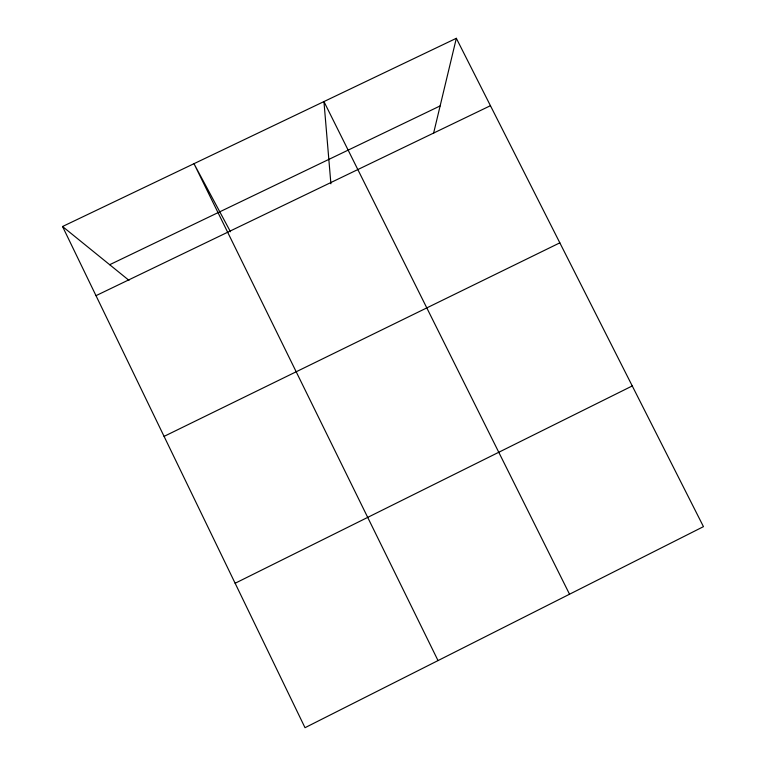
<?xml version="1.0" encoding="UTF-8"?>
<svg xmlns="http://www.w3.org/2000/svg" width="766" height="766" viewBox="0 0 766 766"><rect width="100%" height="100%" fill="white"/><g stroke="black" fill="none" stroke-linecap="round" stroke-linejoin="round"><path stroke-width="1.15" d="M433.556 133.38L456.335 38.3L62.544 226.506L305.012 727.7L703.456 526.644L456.335 38.3M235.133 583.261L632.256 385.949M164.077 436.381L559.841 242.841M109.691 264.71L440.134 105.919M95.999 295.657L490.441 105.698M62.544 226.506L128.985 280.356M230.48 231.763L193.98 163.685L438.028 660.579M569.531 594.215L323.941 101.572L330.902 183.792"/></g></svg>
